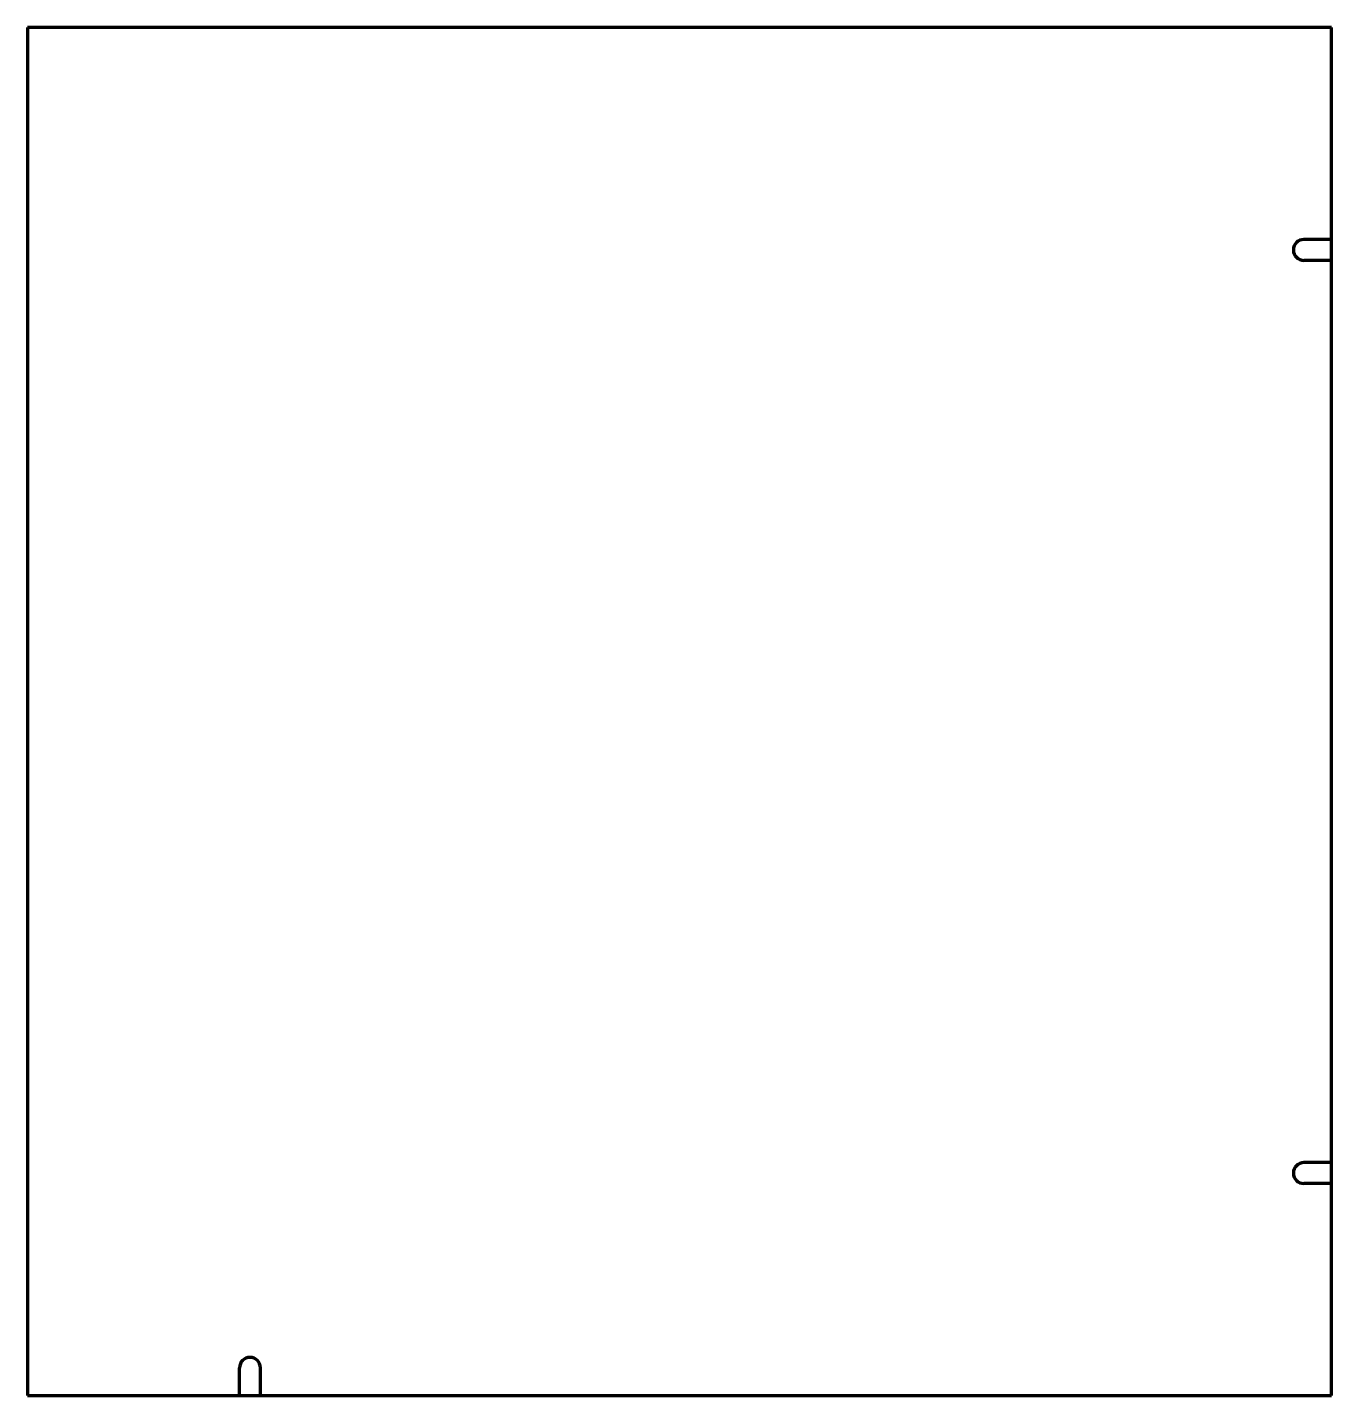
# Model space of a CAD drawing. Header units: inches. Extents: x 0 to 46.9, y 0 to 49.2.
import ezdxf

# ---------------------------------------------------------------- set-up
doc = ezdxf.new("R2010")
doc.units = ezdxf.units.IN
doc.header["$MEASUREMENT"] = 0
doc.layers.add('1', color=7, linetype='Continuous')

msp = doc.modelspace()

# ---------------------------------------------------------------- linework, layer by layer
at = {"color": 7, "lineweight": 90}
for p, q in [((0, 49.1875), (0, 0)), ((46.875, 49.1875), (0, 49.1875)), ((46.875, 0), (46.875, 49.1875)), ((0, 0), (46.875, 0))]:
    msp.add_line(p, q, dxfattribs=at)
at = {"layer": '1', "color": 7, "lineweight": 90}
for p, q in [((46.875, 41.5625), (45.875, 41.5625)), ((46.875, 40.8125), (45.875, 40.8125)), ((46.875, 8.375), (45.875, 8.375)), ((46.875, 7.625), (45.875, 7.625)), ((7.625, 0), (7.625, 1)), ((8.375, 0), (8.375, 1))]:
    msp.add_line(p, q, dxfattribs=at)
for centre, start, end in [((45.875, 41.1875), 90, 270), ((45.875, 8), 90, 270), ((8, 1), 0, 180)]:
    msp.add_arc(centre, 0.375, start, end, dxfattribs=at)

doc.saveas('drawing.dxf')
